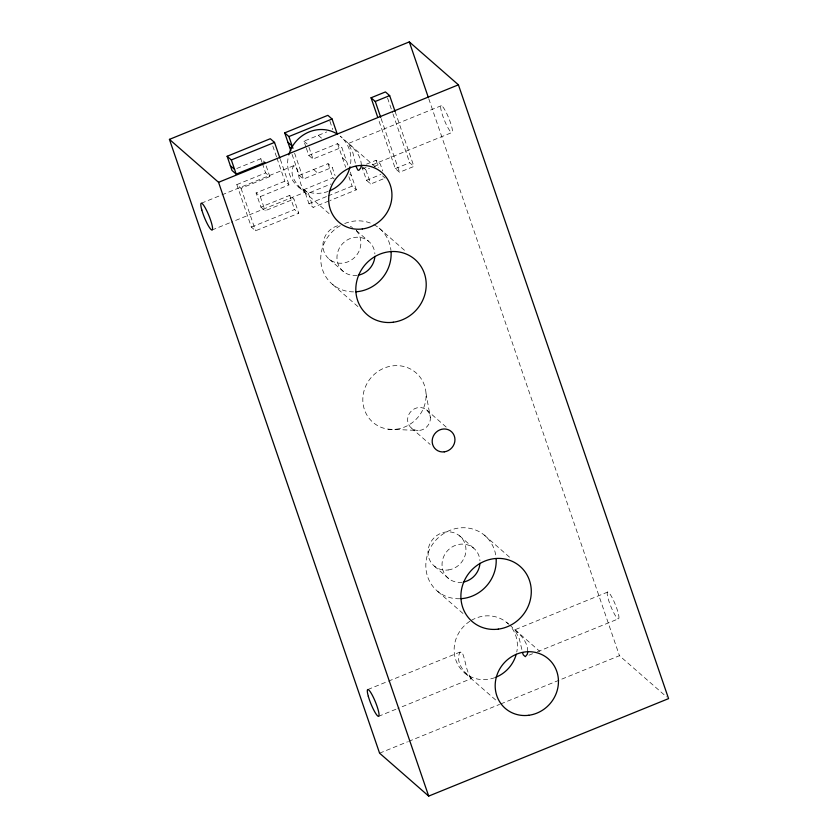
<?xml version="1.0" encoding="UTF-8"?>
<svg xmlns="http://www.w3.org/2000/svg" width="838" height="838" viewBox="0 0 838 838"><rect width="100%" height="100%" fill="white"/><g stroke="black" fill="none" stroke-linecap="round" stroke-linejoin="round"><path stroke-width="0.63" stroke-dasharray="4.19 3.14" d="M305.022 192.216C299.093 184.643 299.438 174.115 295.468 165.746L293.405 166.092C288.502 175.938 297.815 186.235 305.022 192.216L231.319 222.175M471.522 678.529C465.593 670.955 465.938 660.428 461.968 652.058L459.905 652.404C455.003 662.24 464.315 672.547 471.522 678.529L397.82 708.487M236.777 168.49L260.765 158.738L264.976 162.415M305.964 147.09L303.943 141.193L326.736 131.933M236.829 184.601L265.615 172.9L269.826 176.577L241.04 188.278L236.829 184.601L251.379 227.098L255.59 230.775L298.768 213.229L293.918 199.067L289.707 195.38L260.922 207.08L256.072 192.918L284.857 181.218L289.068 184.894L260.283 196.595L256.072 192.918M306.373 148.274L308.793 155.355L337.578 143.654L341.789 147.341L348.252 166.228M201.403 203.194L220.729 195.338M221.944 194.856L294.442 165.39M355.354 163.159L352.756 152.317L348.231 143.528L441.27 105.714M308.793 155.355L313.003 159.031L341.789 147.341M292.085 154.433L299.25 175.372L328.035 163.672L332.246 167.349L335.074 175.613M299.25 175.372L303.461 179.049L332.246 167.349M328.747 201.036L313.161 207.374L308.95 203.697L304.1 189.535L332.885 177.834L336.258 180.778M366.468 164.185L376.063 160.288L380.274 163.965L382.694 171.046M211.983 230.031L230.104 222.667M362.445 168.878L366.07 167.411M372.114 164.95L451.86 132.551A14.445 2.43 67.9 0 0 446.151 112.334A14.445 2.43 67.9 0 0 441.689 112.512A14.445 2.43 67.9 0 0 451.86 132.551M260.922 207.08L265.133 210.757L293.918 199.067M304.1 189.535L308.311 193.211L331.094 183.951M362.508 166.877L365.881 169.821L369.474 168.354M374.272 166.406L380.274 163.965M251.379 227.098L294.557 209.542L298.768 213.229M308.95 203.697L326.946 196.385M328.14 195.903L352.128 186.151L356.339 189.828L329.952 200.554M361.67 166.133L366.52 180.306L380.913 174.451M395.306 168.606L409.698 162.761L413.909 166.437L399.517 172.282L395.306 168.606L378.577 119.761M366.52 180.306L370.731 183.983L383.919 178.62M367.903 689.506L387.229 681.65M388.444 681.158L460.942 651.702M521.854 649.471L519.256 638.629L514.731 629.841L607.77 592.026M378.483 716.343L396.615 708.969M528.946 655.19L532.57 653.724M537.399 651.755L618.36 618.853A14.445 2.43 67.9 0 0 612.651 598.646A14.445 2.43 67.9 0 0 608.189 598.824A14.445 2.43 67.9 0 0 618.36 618.853M379.583 753.173L407.446 741.85M408.661 741.358L499.521 704.433M500.726 703.941L619.45 655.693L666.598 696.902M388.204 429.182L416.748 430.397M348.231 143.528C354.872 149.028 361.388 156.308 361.304 165.453M514.731 629.841C521.068 635.173 527.5 642.023 527.72 650.78M375.361 166.877L340.176 136.123A32.829 30.702 -48.8 0 1 350.284 165.631M382.599 175.928L385.124 178.138M318.335 135.347L322.546 139.024M342.428 157.827L346.639 161.504M349.802 174.199L351.489 175.666M303.943 141.193L308.154 144.869M313.642 169.517L317.853 173.204M379.205 228.198L406.493 252.049M356.328 230.544L368.49 241.166M298.349 186.738L329.617 214.078M329.355 259.277L343.391 271.533M332.665 284.511L358.004 306.656M426.532 409.887L446.172 427.055M411.468 428.113L430.135 444.423M484.28 535.094L510.593 558.087M459.528 535.796L473.564 548.062M506.676 622.435L508.635 624.142M509.609 625.001L539.902 651.482M434.43 566.174L448.466 578.43M437.74 591.408L464.053 614.401M464.849 673.05L497.102 701.238M428.794 98.821L619.45 655.693M395.096 111.485L413.909 166.437M387.544 98.036L392.561 112.69M392.97 113.916L409.698 162.761M381.122 118.556L399.517 172.282M376.063 160.288L378.483 167.37M365.881 169.821L370.731 183.983M350.274 172.125L356.339 189.828M329.9 121.227L332.728 129.492M337.578 143.654L345.665 167.265M348.891 176.713L352.128 186.151M328.035 163.672L332.885 177.834M308.96 147.237L313.003 159.031M294.609 153.186L303.461 179.049M308.311 193.211L313.161 207.374M280.342 159.398L289.068 184.894M272.8 146.011L276.55 156.936M276.959 158.152L284.857 181.218M289.707 195.38L294.557 209.542M266.191 165.955L269.826 176.577M260.765 158.738L261.98 162.279M262.388 163.462L265.615 172.9M260.283 196.595L265.133 210.757M241.04 188.278L255.59 230.775M426.018 393.399L430.365 417.513M328.245 191.378A32.829 30.702 -48.8 0 1 288.241 157.23M373.884 224.657A36.526 34.149 -48.8 0 1 390.958 250.447M353.563 291.875A36.526 34.149 -48.8 0 1 321.404 265.51A36.526 34.149 -48.8 0 1 340.438 225.579M344.701 223.526A36.526 34.149 -48.8 0 1 371.58 223.557M357.135 275.346A19.703 18.415 -48.8 0 1 336.991 258.837A19.703 18.415 -48.8 0 1 354.736 237.364A19.703 18.415 -48.8 0 1 374.89 253.872M356.213 230.555A19.703 18.415 -48.8 0 1 351.363 260.031A19.703 18.415 -48.8 0 1 323.918 251.4A19.703 18.415 -48.8 0 1 339.474 225.296M350.336 226.396A19.703 18.415 -48.8 0 1 352.494 227.507M512.112 628.332A32.829 30.702 -48.8 0 1 516.784 651.943M494.745 677.691A32.829 30.702 -48.8 0 1 456.626 662.104A32.829 30.702 -48.8 0 1 470.254 621.021M471.302 620.382A32.829 30.702 -48.8 0 1 508.383 623.954M459.79 598.751A36.526 34.149 -48.8 0 1 425.819 565.975A36.526 34.149 -48.8 0 1 459.067 527.992A36.526 34.149 -48.8 0 1 496.033 557.343M462.209 582.242A19.703 18.415 -48.8 0 1 442.066 565.734A19.703 18.415 -48.8 0 1 459.811 544.25A19.703 18.415 -48.8 0 1 479.954 560.769M396.447 429.192A32.829 30.702 -48.8 0 0 420.791 378.127A32.829 30.702 -48.8 0 0 366.101 385.291A32.829 30.702 -48.8 0 0 396.447 429.192M419.723 430.397A11.816 11.051 -48.8 0 0 428.48 412.013A11.816 11.051 -48.8 0 0 408.797 414.59A11.816 11.051 -48.8 0 0 419.723 430.397M448.183 569.976A19.703 18.415 -48.8 0 0 462.786 539.337A19.703 18.415 -48.8 0 0 429.978 543.632A19.703 18.415 -48.8 0 0 448.183 569.976"/><path stroke-width="1.26" d="M361.304 165.453L360.811 167.935L358.821 170.355L357.784 169.999L355.993 166.28M527.814 651.765L527.312 654.248L525.321 656.667L523.321 654.918L522.493 652.593M169.433 139.38L409.311 41.9L458.417 84.827L668.567 698.62L428.689 796.1L379.583 753.173L169.433 139.38L218.55 182.307L428.689 796.1M264.976 162.415L236.19 174.115L231.979 170.439L227.129 156.277L270.307 138.72L274.518 142.408L279.923 158.183M290.817 150.735L284.7 132.875L327.878 115.33L332.089 119.006L336.939 133.169M377.749 117.32L371.056 97.784L385.449 91.929L389.66 95.616L395.096 111.485M227.129 156.277L231.34 159.953L274.518 142.408M284.7 132.875L288.911 136.552L332.089 119.006M371.056 97.784L375.267 101.461L389.66 95.616M218.55 182.307L458.417 84.827M287.937 142.324L292.148 146.001M289.55 147.038L291.236 148.515M230.366 165.715L234.577 169.391M409.311 41.9L428.375 97.585M375.267 101.461L380.703 117.33M288.911 136.552L292.954 148.357M231.34 159.953L236.19 174.115M350.022 166.804A32.829 30.702 -48.8 0 1 329.365 190.938M288.796 154.883A32.829 30.702 -48.8 0 1 337.389 134.111M391.074 251.756A36.526 34.149 -48.8 0 1 355.867 291.802M374.879 256.376A19.703 18.415 -48.8 0 1 358.371 275.147M516.229 654.289A32.829 30.702 -48.8 0 1 495.866 677.251M496.138 558.653A36.526 34.149 -48.8 0 1 460.942 598.699M479.954 563.272A19.703 18.415 -48.8 0 1 463.445 582.043M362.299 228.963A32.829 30.702 -48.8 0 0 386.653 177.897A32.829 30.702 -48.8 0 0 331.963 185.062A32.829 30.702 -48.8 0 0 362.299 228.963M444.276 451.86A11.816 11.051 -48.8 0 0 453.044 433.476A11.816 11.051 -48.8 0 0 433.351 436.053A11.816 11.051 -48.8 0 0 444.276 451.86M393.242 322.232A36.526 34.149 -48.8 0 0 420.33 265.426A36.526 34.149 -48.8 0 0 359.481 273.387A36.526 34.149 -48.8 0 0 393.242 322.232M528.809 715.275A32.829 30.702 -48.8 0 0 553.153 664.209A32.829 30.702 -48.8 0 0 498.463 671.374A32.829 30.702 -48.8 0 0 528.809 715.275M498.317 629.129A36.526 34.149 -48.8 0 0 525.405 572.323A36.526 34.149 -48.8 0 0 464.556 580.284A36.526 34.149 -48.8 0 0 498.317 629.129M201.811 209.992A14.445 2.43 67.9 0 0 211.983 230.031A14.445 2.43 67.9 0 0 206.274 209.814A14.445 2.43 67.9 0 0 201.811 209.992M368.311 696.305A14.445 2.43 67.9 0 0 378.483 716.343A14.445 2.43 67.9 0 0 372.774 696.127A14.445 2.43 67.9 0 0 368.311 696.305"/></g></svg>
